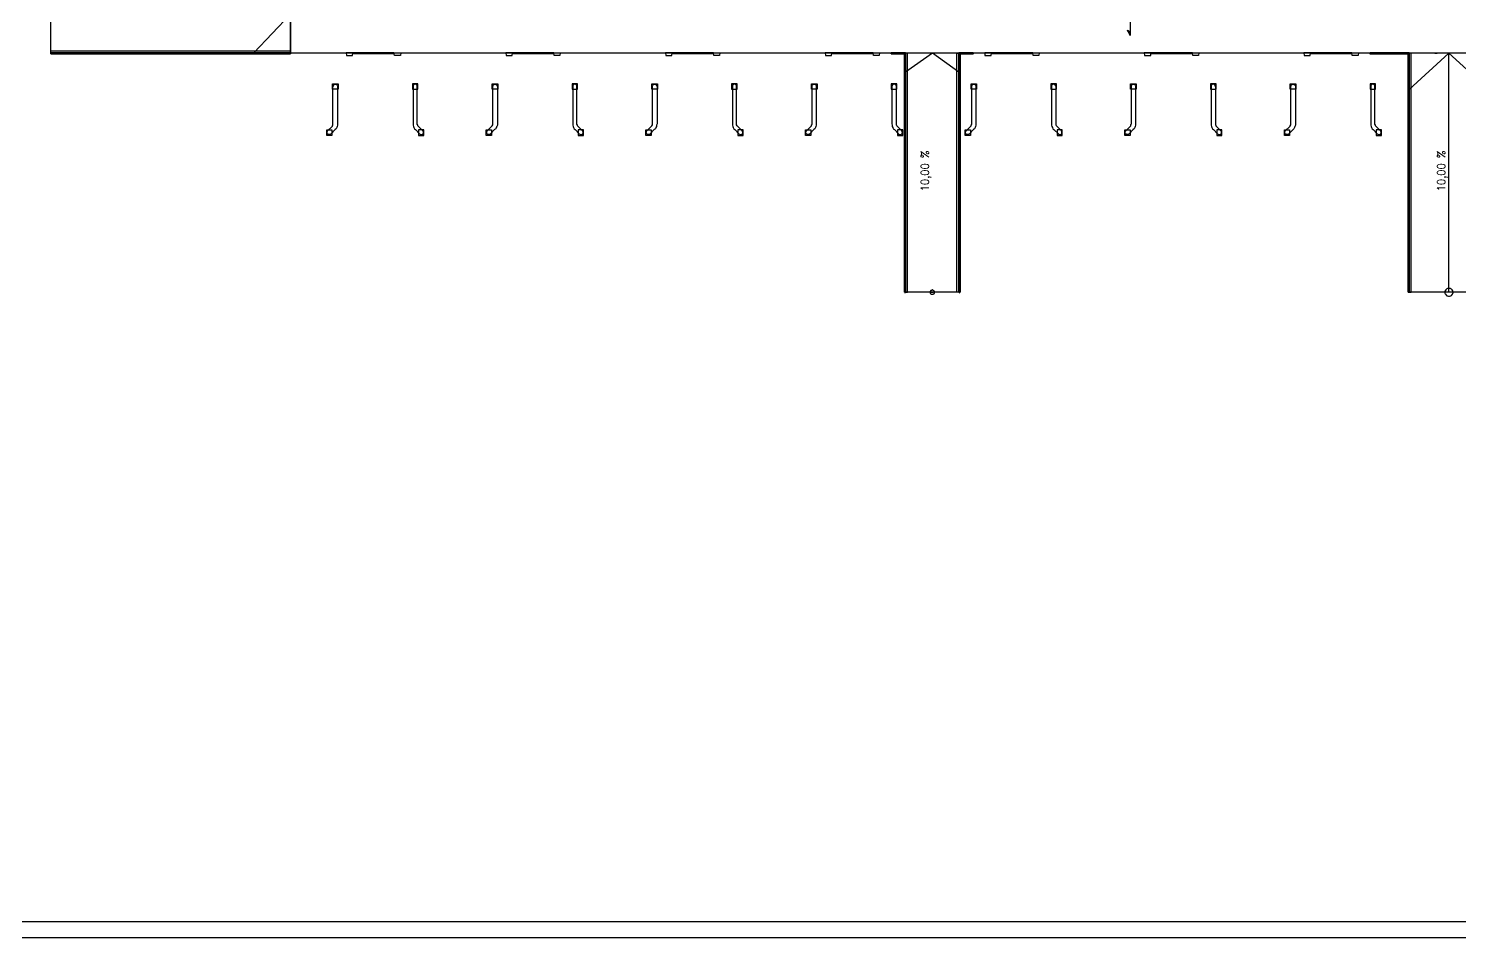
# Model space of a CAD drawing. Header units: millimetres. Extents: x 0 to 420, y 0 to 297.
# Drawn here: x 87.5 to 243.4, y 0 to 99.1 of the extents above; entities that cross this region are included whole.
import ezdxf

# ---------------------------------------------------------------- set-up
doc = ezdxf.new("R2010")
doc.units = ezdxf.units.MM
doc.layers.get('0').update_dxf_attribs({"linetype": 'CONTINUOUS'})
doc.styles.get("Standard").update_dxf_attribs({"font": 'STANDARD'})

msp = doc.modelspace()

# ---------------------------------------------------------------- hatches: boundary and pattern name
at = {"true_color": 0x000007}
h = msp.add_hatch(color=0, dxfattribs=at)
h.paths.add_polyline_path([(207.264, 98.890667), (207.560333, 98.721333), (207.348667, 98.721333)], flags=0)
h.paths.add_polyline_path([(207.560333, 98.721333), (207.348667, 98.721333), (207.560333, 98.298)], flags=0)
at = {"true_color": 0x0000fc}
h = msp.add_hatch(color=0, dxfattribs=at)
h.paths.add_polyline_path([(127.338667, 96.435333), (122.851333, 96.435333), (127.338667, 96.350667)], flags=0)
h.paths.add_polyline_path([(122.851333, 96.435333), (127.338667, 96.350667), (122.851333, 96.350667)], flags=0)
at = {"true_color": 0x000007}
for points in [[(123.528667, 96.350667), (123.503796, 96.290871), (123.444, 96.266), (123.384204, 96.290871), (123.359333, 96.350667), (123.384204, 96.410462), (123.444, 96.435333), (123.503796, 96.410463)], [(140.927667, 96.350667), (140.902796, 96.290871), (140.843, 96.266), (140.783204, 96.290871), (140.758333, 96.350667), (140.783204, 96.410462), (140.843, 96.435333), (140.902796, 96.410463)], [(158.326667, 96.350667), (158.301796, 96.290871), (158.242, 96.266), (158.182204, 96.290871), (158.157333, 96.350667), (158.182204, 96.410462), (158.242, 96.435333), (158.301796, 96.410463)], [(175.725667, 96.350667), (175.700796, 96.290871), (175.641, 96.266), (175.581204, 96.290871), (175.556333, 96.350667), (175.581204, 96.410462), (175.641, 96.435333), (175.700796, 96.410463)], [(193.082333, 96.350667), (193.057462, 96.290871), (192.997667, 96.266), (192.937871, 96.290871), (192.913, 96.350667), (192.937871, 96.410462), (192.997667, 96.435333), (193.057462, 96.410463)], [(210.481333, 96.350667), (210.456463, 96.290871), (210.396667, 96.266), (210.336871, 96.290871), (210.312, 96.350667), (210.336871, 96.410462), (210.396667, 96.435333), (210.456462, 96.410463)], [(227.880333, 96.350667), (227.855462, 96.290871), (227.795667, 96.266), (227.735871, 96.290871), (227.711, 96.350667), (227.735871, 96.410462), (227.795667, 96.435333), (227.855462, 96.410463)]]:
    msp.add_hatch(color=0, dxfattribs=at).paths.add_polyline_path(points, flags=0)
at = {"true_color": 0x0000fc}
h = msp.add_hatch(color=0, dxfattribs=at)
h.paths.add_polyline_path([(144.737667, 96.435333), (140.250333, 96.435333), (144.737667, 96.350667)], flags=0)
h.paths.add_polyline_path([(140.250333, 96.435333), (144.737667, 96.350667), (140.250333, 96.350667)], flags=0)
h = msp.add_hatch(color=0, dxfattribs=at)
h.paths.add_polyline_path([(162.136667, 96.435333), (157.649333, 96.435333), (162.136667, 96.350667)], flags=0)
h.paths.add_polyline_path([(157.649333, 96.435333), (162.136667, 96.350667), (157.649333, 96.350667)], flags=0)
h = msp.add_hatch(color=0, dxfattribs=at)
h.paths.add_polyline_path([(179.535667, 96.435333), (175.048333, 96.435333), (179.535667, 96.350667)], flags=0)
h.paths.add_polyline_path([(175.048333, 96.435333), (179.535667, 96.350667), (175.048333, 96.350667)], flags=0)
h = msp.add_hatch(color=0, dxfattribs=at)
h.paths.add_polyline_path([(196.934667, 96.435333), (192.447333, 96.435333), (196.934667, 96.350667)], flags=0)
h.paths.add_polyline_path([(192.447333, 96.435333), (196.934667, 96.350667), (192.447333, 96.350667)], flags=0)
h = msp.add_hatch(color=0, dxfattribs=at)
h.paths.add_polyline_path([(214.333667, 96.435333), (209.804, 96.435333), (214.333667, 96.350667)], flags=0)
h.paths.add_polyline_path([(209.804, 96.435333), (214.333667, 96.350667), (209.804, 96.350667)], flags=0)
h = msp.add_hatch(color=0, dxfattribs=at)
h.paths.add_polyline_path([(231.690333, 96.435333), (227.203, 96.435333), (231.690333, 96.350667)], flags=0)
h.paths.add_polyline_path([(227.203, 96.435333), (231.690333, 96.350667), (227.203, 96.350667)], flags=0)

# ---------------------------------------------------------------- linework, layer by layer
at = {"color": 0, "true_color": 0x000007}
for points in [[(0.211667, 0), (420.073667, 0), (420.073667, 296.926), (0.211667, 296.926)], [(7.239, 1.735667), (418.338, 1.735667), (418.338, 295.190333), (7.239, 295.190333)], [(116.078, 96.435333), (377.655667, 96.435333), (377.655667, 105.029), (116.078, 105.029)], [(207.264, 98.890667), (207.560333, 98.721333), (207.348667, 98.721333)], [(207.560333, 98.721333), (207.348667, 98.721333), (207.560333, 98.298)], [(116.078, 96.52), (116.078, 96.435333), (89.958333, 96.435333), (89.958333, 96.647), (116.078, 96.647)], [(116.078, 96.308333), (89.958333, 96.308333), (89.958333, 96.435333), (116.078, 96.435333), (116.078, 96.308333), (89.958333, 96.308333), (89.958333, 96.435333), (116.078, 96.435333), (116.078, 96.308333), (89.958333, 96.308333), (89.958333, 96.435333), (116.078, 96.435333), (116.078, 96.308333), (89.958333, 96.308333), (89.958333, 96.435333), (116.078, 96.435333), (116.078, 96.308333), (116.078, 96.435333), (89.958333, 96.435333), (89.958333, 96.308333)], [(89.958333, 96.435333), (89.958333, 96.393), (89.958333, 96.350667), (89.958333, 96.308333), (90.000667, 96.308333), (90.000667, 96.350667), (90.000667, 96.393)], [(92.625333, 96.308333), (92.625333, 96.435333), (92.540667, 96.435333), (92.540667, 96.308333)], [(95.207667, 96.308333), (95.207667, 96.435333), (95.165333, 96.435333), (95.165333, 96.308333)], [(97.832333, 96.308333), (97.832333, 96.435333), (97.79, 96.435333), (97.79, 96.308333)], [(100.457, 96.308333), (100.457, 96.435333), (100.372333, 96.435333), (100.372333, 96.308333)], [(103.039333, 96.308333), (103.039333, 96.435333), (102.997, 96.435333), (102.997, 96.308333)], [(105.664, 96.308333), (105.664, 96.435333), (105.579333, 96.435333), (105.579333, 96.308333)], [(108.246333, 96.308333), (108.246333, 96.435333), (108.204, 96.435333), (108.204, 96.308333)], [(110.871, 96.308333), (110.871, 96.435333), (110.828667, 96.435333), (110.828667, 96.308333)], [(113.495667, 96.308333), (113.495667, 96.435333), (113.411, 96.435333), (113.411, 96.308333)], [(116.078, 96.435333), (116.035667, 96.393), (116.035667, 96.350667), (116.035667, 96.308333), (116.078, 96.308333), (116.078, 96.350667), (116.078, 96.393)], [(122.131667, 96.435333), (122.174, 96.139), (122.216333, 96.139), (122.809, 96.139), (122.851333, 96.435333)], [(122.851333, 96.350667), (127.338667, 96.350667), (127.338667, 96.435333), (122.851333, 96.435333)], [(122.851333, 96.350667), (123.444, 96.350667)], [(123.444, 96.350667), (124.036667, 96.350667), (123.444, 96.350667), (122.851333, 96.350667)], [(124.036667, 96.350667), (124.587, 96.350667), (124.036667, 96.350667), (123.147667, 96.350667), (124.036667, 96.350667), (124.587, 96.350667), (124.036667, 96.350667), (123.147667, 96.350667)], [(124.587, 96.350667), (125.179667, 96.350667), (124.587, 96.350667), (123.740333, 96.350667)], [(125.179667, 96.350667), (125.772333, 96.350667), (125.179667, 96.350667), (124.333, 96.350667)], [(125.772333, 96.350667), (126.322667, 96.350667), (125.772333, 96.350667), (124.883333, 96.350667)], [(126.322667, 96.350667), (126.915333, 96.350667), (126.322667, 96.350667), (125.476, 96.350667)], [(126.915333, 96.350667), (127.338667, 96.350667), (126.915333, 96.350667), (126.068667, 96.350667)], [(127.338667, 96.350667), (127.211667, 96.350667), (127.338667, 96.350667), (126.619, 96.350667)], [(128.100667, 96.435333), (128.058333, 96.139), (128.016, 96.139), (127.423333, 96.139), (127.381, 96.139), (127.338667, 96.435333)], [(139.530667, 96.435333), (139.573, 96.139), (139.615333, 96.139), (140.208, 96.139), (140.250333, 96.435333)], [(140.250333, 96.350667), (144.737667, 96.350667), (144.737667, 96.435333), (140.250333, 96.435333)], [(140.250333, 96.350667), (140.843, 96.350667)], [(140.843, 96.350667), (141.435667, 96.350667), (140.843, 96.350667), (140.250333, 96.350667)], [(141.435667, 96.350667), (141.986, 96.350667), (141.435667, 96.350667), (140.546667, 96.350667), (141.435667, 96.350667), (141.986, 96.350667), (141.435667, 96.350667), (140.546667, 96.350667)], [(141.986, 96.350667), (142.578667, 96.350667), (141.986, 96.350667), (141.139333, 96.350667)], [(142.578667, 96.350667), (143.171333, 96.350667), (142.578667, 96.350667), (141.689667, 96.350667)], [(143.171333, 96.350667), (143.721667, 96.350667), (143.171333, 96.350667), (142.282333, 96.350667)], [(143.721667, 96.350667), (144.314333, 96.350667), (143.721667, 96.350667), (142.875, 96.350667)], [(144.314333, 96.350667), (144.737667, 96.350667), (144.314333, 96.350667), (143.425333, 96.350667)], [(144.737667, 96.350667), (144.610667, 96.350667), (144.737667, 96.350667), (144.018, 96.350667)], [(145.457333, 96.435333), (145.415, 96.139), (144.822333, 96.139), (144.78, 96.139), (144.737667, 96.435333)], [(156.929667, 96.435333), (156.972, 96.139), (157.564667, 96.139), (157.607, 96.139), (157.649333, 96.435333)], [(157.649333, 96.350667), (162.136667, 96.350667), (162.136667, 96.435333), (157.649333, 96.435333)], [(157.649333, 96.350667), (158.242, 96.350667)], [(158.242, 96.350667), (158.792333, 96.350667), (158.242, 96.350667), (157.649333, 96.350667)], [(158.792333, 96.350667), (159.385, 96.350667), (158.792333, 96.350667), (157.945667, 96.350667), (158.792333, 96.350667), (159.385, 96.350667), (158.792333, 96.350667), (157.945667, 96.350667)], [(159.385, 96.350667), (159.977667, 96.350667), (159.385, 96.350667), (158.538333, 96.350667)], [(159.977667, 96.350667), (160.528, 96.350667), (159.977667, 96.350667), (159.088667, 96.350667)], [(160.528, 96.350667), (161.120667, 96.350667), (160.528, 96.350667), (159.681333, 96.350667)], [(161.120667, 96.350667), (161.713333, 96.350667), (161.120667, 96.350667), (160.274, 96.350667)], [(161.713333, 96.350667), (162.136667, 96.350667), (161.713333, 96.350667), (160.824333, 96.350667)], [(162.136667, 96.350667), (162.009667, 96.350667), (162.136667, 96.350667), (161.417, 96.350667)], [(162.856333, 96.435333), (162.814, 96.139), (162.221333, 96.139), (162.179, 96.139), (162.136667, 96.435333)], [(174.328667, 96.435333), (174.371, 96.139), (174.963667, 96.139), (175.006, 96.139), (175.048333, 96.435333)], [(175.048333, 96.350667), (179.535667, 96.350667), (179.535667, 96.435333), (175.048333, 96.435333)], [(175.048333, 96.350667), (175.641, 96.350667)], [(175.641, 96.350667), (176.191333, 96.350667), (175.641, 96.350667), (175.048333, 96.350667)], [(176.191333, 96.350667), (176.784, 96.350667), (176.191333, 96.350667), (175.344667, 96.350667), (176.191333, 96.350667), (176.784, 96.350667), (176.191333, 96.350667), (175.344667, 96.350667)], [(176.784, 96.350667), (177.376667, 96.350667), (176.784, 96.350667), (175.895, 96.350667)], [(177.376667, 96.350667), (177.927, 96.350667), (177.376667, 96.350667), (176.487667, 96.350667)], [(177.927, 96.350667), (178.519667, 96.350667), (177.927, 96.350667), (177.080333, 96.350667)], [(178.519667, 96.350667), (179.112333, 96.350667), (178.519667, 96.350667), (177.630667, 96.350667)], [(179.112333, 96.350667), (179.535667, 96.350667), (179.112333, 96.350667), (178.223333, 96.350667)], [(179.535667, 96.350667), (179.408667, 96.350667), (179.535667, 96.350667), (178.816, 96.350667)], [(180.255333, 96.435333), (180.213, 96.139), (180.170667, 96.139), (179.620333, 96.139), (179.578, 96.139), (179.535667, 96.435333)], [(181.525333, 96.435333), (183.091667, 96.435333), (183.091667, 96.308333), (181.525333, 96.308333), (181.525333, 96.435333), (183.091667, 96.435333), (183.091667, 96.308333), (181.525333, 96.308333), (181.525333, 96.435333), (183.091667, 96.435333), (183.091667, 96.308333), (181.525333, 96.308333), (181.525333, 96.435333), (183.091667, 96.435333), (183.091667, 96.308333), (181.525333, 96.308333), (181.525333, 96.435333), (181.525333, 96.308333), (183.091667, 96.308333), (183.091667, 96.435333)], [(181.525333, 96.308333), (181.567667, 96.308333), (181.567667, 96.350667), (181.567667, 96.393), (181.525333, 96.393), (181.525333, 96.435333), (181.525333, 96.393), (181.525333, 96.350667)], [(183.091667, 96.435333), (183.091667, 70.315667), (182.964667, 70.315667), (182.964667, 96.435333), (183.091667, 96.435333), (183.091667, 70.315667), (182.964667, 70.315667), (182.964667, 96.435333), (183.091667, 96.435333), (183.091667, 70.315667), (182.964667, 70.315667), (182.964667, 96.435333), (183.091667, 96.435333), (183.091667, 70.315667), (182.964667, 70.315667), (182.964667, 96.435333), (183.091667, 96.435333), (182.964667, 96.435333), (182.964667, 70.315667), (183.091667, 70.315667)], [(182.964667, 96.435333), (182.964667, 96.393), (183.007, 96.393), (183.049333, 96.393), (183.091667, 96.393), (183.091667, 96.435333), (183.049333, 96.435333), (183.007, 96.435333)], [(183.218667, 96.393), (183.091667, 96.393), (183.091667, 70.315667), (183.303333, 70.315667), (183.303333, 96.393)], [(188.764333, 96.393), (188.891333, 96.393), (188.891333, 70.315667), (188.679667, 70.315667), (188.679667, 96.393)], [(190.457667, 96.308333), (188.891333, 96.308333), (188.891333, 96.435333), (190.457667, 96.435333), (190.457667, 96.308333), (188.891333, 96.308333), (188.891333, 96.435333), (190.457667, 96.435333), (190.457667, 96.308333), (188.891333, 96.308333), (188.891333, 96.435333), (190.457667, 96.435333), (190.457667, 96.308333), (188.891333, 96.308333), (188.891333, 96.435333), (190.457667, 96.435333), (190.457667, 96.308333), (190.457667, 96.435333), (188.891333, 96.435333), (188.891333, 96.308333)], [(189.018333, 96.435333), (189.018333, 70.315667), (188.891333, 70.315667), (188.891333, 96.435333), (189.018333, 96.435333), (189.018333, 70.315667), (188.891333, 70.315667), (188.891333, 96.435333), (189.018333, 96.435333), (189.018333, 70.315667), (188.891333, 70.315667), (188.891333, 96.435333), (189.018333, 96.435333), (189.018333, 70.315667), (188.891333, 70.315667), (188.891333, 96.435333), (189.018333, 96.435333), (188.891333, 96.435333), (188.891333, 70.315667), (189.018333, 70.315667)], [(188.891333, 96.435333), (188.891333, 96.393), (188.933667, 96.393), (188.976, 96.393), (189.018333, 96.393), (189.018333, 96.435333), (188.976, 96.435333), (188.933667, 96.435333)], [(190.457667, 96.435333), (190.457667, 96.393), (190.415333, 96.393), (190.415333, 96.350667), (190.415333, 96.308333), (190.457667, 96.308333), (190.5, 96.350667), (190.5, 96.393), (190.457667, 96.393)], [(191.727667, 96.435333), (191.727667, 96.139), (191.77, 96.139), (192.362667, 96.139), (192.405, 96.139), (192.447333, 96.435333)], [(192.447333, 96.350667), (196.934667, 96.350667), (196.934667, 96.435333), (192.447333, 96.435333)], [(192.447333, 96.350667), (192.997667, 96.350667)], [(192.997667, 96.350667), (193.590333, 96.350667), (192.997667, 96.350667), (192.447333, 96.350667)], [(193.590333, 96.350667), (194.183, 96.350667), (193.590333, 96.350667), (192.701333, 96.350667), (193.590333, 96.350667), (194.183, 96.350667), (193.590333, 96.350667), (192.701333, 96.350667)], [(194.183, 96.350667), (194.733333, 96.350667), (194.183, 96.350667), (193.294, 96.350667)], [(194.733333, 96.350667), (195.326, 96.350667), (194.733333, 96.350667), (193.886667, 96.350667)], [(195.326, 96.350667), (195.918667, 96.350667), (195.326, 96.350667), (194.479333, 96.350667)], [(195.918667, 96.350667), (196.511333, 96.350667), (195.918667, 96.350667), (195.029667, 96.350667)], [(196.511333, 96.350667), (196.934667, 96.350667), (196.511333, 96.350667), (195.622333, 96.350667)], [(196.934667, 96.350667), (196.765333, 96.350667), (196.934667, 96.350667), (196.215, 96.350667)], [(197.654333, 96.435333), (197.612, 96.139), (197.569667, 96.139), (196.977, 96.139), (196.934667, 96.435333)], [(209.084333, 96.435333), (209.126667, 96.139), (209.169, 96.139), (209.761667, 96.139), (209.804, 96.139), (209.804, 96.435333)], [(209.804, 96.350667), (214.333667, 96.350667), (214.333667, 96.435333), (209.804, 96.435333)], [(209.804, 96.350667), (210.396667, 96.350667)], [(210.396667, 96.350667), (210.989333, 96.350667), (210.396667, 96.350667), (209.804, 96.350667)], [(210.989333, 96.350667), (211.582, 96.350667), (210.989333, 96.350667), (210.100333, 96.350667), (210.989333, 96.350667), (211.582, 96.350667), (210.989333, 96.350667), (210.100333, 96.350667)], [(211.582, 96.350667), (212.132333, 96.350667), (211.582, 96.350667), (210.693, 96.350667)], [(212.132333, 96.350667), (212.725, 96.350667), (212.132333, 96.350667), (211.285667, 96.350667)], [(212.725, 96.350667), (213.317667, 96.350667), (212.725, 96.350667), (211.836, 96.350667)], [(213.317667, 96.350667), (213.868, 96.350667), (213.317667, 96.350667), (212.428667, 96.350667)], [(213.868, 96.350667), (214.333667, 96.350667), (213.868, 96.350667), (213.021333, 96.350667)], [(214.333667, 96.350667), (214.164333, 96.350667), (214.333667, 96.350667), (213.571667, 96.350667)], [(215.053333, 96.435333), (215.011, 96.139), (214.968667, 96.139), (214.376, 96.139), (214.333667, 96.435333)], [(226.483333, 96.435333), (226.525667, 96.139), (226.568, 96.139), (227.160667, 96.139), (227.203, 96.435333)], [(227.203, 96.350667), (231.690333, 96.350667), (231.690333, 96.435333), (227.203, 96.435333)], [(227.203, 96.350667), (227.795667, 96.350667)], [(227.795667, 96.350667), (228.388333, 96.350667), (227.795667, 96.350667), (227.203, 96.350667)], [(228.388333, 96.350667), (228.938667, 96.350667), (228.388333, 96.350667), (227.499333, 96.350667), (228.388333, 96.350667), (228.938667, 96.350667), (228.388333, 96.350667), (227.499333, 96.350667)], [(228.938667, 96.350667), (229.531333, 96.350667), (228.938667, 96.350667), (228.092, 96.350667)], [(229.531333, 96.350667), (230.124, 96.350667), (229.531333, 96.350667), (228.684667, 96.350667)], [(230.124, 96.350667), (230.674333, 96.350667), (230.124, 96.350667), (229.235, 96.350667)], [(230.674333, 96.350667), (231.267, 96.350667), (230.674333, 96.350667), (229.827667, 96.350667)], [(231.267, 96.350667), (231.690333, 96.350667), (231.267, 96.350667), (230.420333, 96.350667)], [(231.690333, 96.350667), (231.563333, 96.350667), (231.690333, 96.350667), (230.970667, 96.350667)], [(232.452333, 96.435333), (232.41, 96.139), (232.367667, 96.139), (231.775, 96.139), (231.732667, 96.139), (231.690333, 96.435333)], [(233.722333, 96.308333), (233.722333, 96.350667), (233.722333, 96.393), (233.722333, 96.435333), (233.722333, 96.393), (233.68, 96.393), (233.68, 96.350667), (233.68, 96.308333)], [(233.722333, 96.435333), (237.955667, 96.435333), (237.955667, 96.308333), (233.722333, 96.308333), (233.722333, 96.435333), (237.955667, 96.435333), (237.955667, 96.308333), (233.722333, 96.308333), (233.722333, 96.435333), (237.955667, 96.435333), (237.955667, 96.308333), (233.722333, 96.308333), (233.722333, 96.435333), (237.955667, 96.435333), (237.955667, 96.308333), (233.722333, 96.308333), (233.722333, 96.435333), (233.722333, 96.308333), (237.955667, 96.308333), (237.955667, 96.435333)], [(235.796667, 96.435333), (235.796667, 96.308333), (235.839, 96.308333), (235.839, 96.435333)], [(237.955667, 96.435333), (237.955667, 70.315667), (237.828667, 70.315667), (237.828667, 96.435333), (237.955667, 96.435333), (237.955667, 70.315667), (237.828667, 70.315667), (237.828667, 96.435333), (237.955667, 96.435333), (237.955667, 70.315667), (237.828667, 70.315667), (237.828667, 96.435333), (237.955667, 96.435333), (237.955667, 70.315667), (237.828667, 70.315667), (237.828667, 96.435333), (237.955667, 96.435333), (237.828667, 96.435333), (237.828667, 70.315667), (237.955667, 70.315667)], [(237.828667, 96.435333), (237.828667, 96.393), (237.871, 96.393), (237.913333, 96.393), (237.955667, 96.393), (237.955667, 96.435333), (237.913333, 96.435333), (237.871, 96.435333)], [(238.040333, 96.393), (237.955667, 96.393), (237.955667, 70.315667), (238.167333, 70.315667), (238.167333, 96.393)], [(183.091667, 93.853), (182.964667, 93.853), (182.964667, 93.768333), (183.091667, 93.768333)], [(189.018333, 93.853), (188.891333, 93.853), (188.891333, 93.768333), (189.018333, 93.768333)], [(237.955667, 93.853), (237.828667, 93.853), (237.828667, 93.768333), (237.955667, 93.768333)], [(121.200333, 92.752333), (121.200333, 88.688333), (121.200333, 88.519), (121.158, 88.392), (121.115667, 88.265), (121.031, 88.138), (120.946333, 88.053333), (120.480667, 87.587667), (120.438333, 87.545333), (120.396, 87.503), (120.353667, 87.503), (120.311333, 87.503), (120.269, 87.503), (120.226667, 87.503), (120.184333, 87.503), (120.184333, 87.545333), (120.142, 87.545333), (120.099667, 87.587667), (120.099667, 87.63), (120.057333, 87.63), (120.057333, 87.672333), (120.057333, 87.714667), (120.057333, 87.757), (120.057333, 87.799333), (120.057333, 87.841667), (120.099667, 87.884), (120.099667, 87.926333), (120.607667, 88.392), (120.65, 88.434333), (120.65, 88.476667), (120.692333, 88.561333), (120.692333, 88.603667), (120.692333, 88.688333), (120.692333, 92.752333), (120.734667, 92.794667), (120.734667, 92.837), (120.734667, 92.879333), (120.777, 92.879333), (120.777, 92.921667), (120.819333, 92.964), (120.861667, 92.964), (120.904, 93.006333), (120.946333, 93.006333), (120.988667, 93.006333), (121.031, 93.006333), (121.031, 92.964), (121.073333, 92.964), (121.115667, 92.921667), (121.158, 92.879333), (121.200333, 92.837), (121.200333, 92.794667)], [(121.242667, 93.048667), (121.242667, 92.456), (120.65, 92.456), (120.65, 93.048667)], [(129.370667, 93.048667), (129.370667, 92.456), (129.921, 92.456), (129.921, 93.048667)], [(129.413, 92.752333), (129.413, 88.688333), (129.413, 88.519), (129.455333, 88.392), (129.497667, 88.265), (129.582333, 88.138), (129.667, 88.053333), (130.132667, 87.587667), (130.175, 87.545333), (130.217333, 87.503), (130.259667, 87.503), (130.302, 87.503), (130.344333, 87.503), (130.386667, 87.503), (130.429, 87.545333), (130.471333, 87.545333), (130.513667, 87.587667), (130.513667, 87.63), (130.556, 87.63), (130.556, 87.672333), (130.556, 87.714667), (130.556, 87.757), (130.556, 87.799333), (130.513667, 87.841667), (130.513667, 87.884), (130.471333, 87.926333), (130.005667, 88.392), (129.963333, 88.434333), (129.921, 88.476667), (129.921, 88.561333), (129.878667, 88.603667), (129.878667, 88.688333), (129.878667, 92.752333), (129.878667, 92.794667), (129.878667, 92.837), (129.878667, 92.879333), (129.836333, 92.879333), (129.794, 92.921667), (129.794, 92.964), (129.751667, 92.964), (129.709333, 93.006333), (129.667, 93.006333), (129.624667, 93.006333), (129.582333, 93.006333), (129.54, 92.964), (129.497667, 92.964), (129.497667, 92.921667), (129.455333, 92.879333), (129.413, 92.837), (129.413, 92.794667)], [(138.599333, 92.752333), (138.599333, 88.688333), (138.599333, 88.519), (138.557, 88.392), (138.472333, 88.265), (138.43, 88.138), (138.303, 88.053333), (137.837333, 87.587667), (137.837333, 87.545333), (137.795, 87.503), (137.752667, 87.503), (137.710333, 87.503), (137.668, 87.503), (137.625667, 87.503), (137.583333, 87.503), (137.541, 87.545333), (137.498667, 87.587667), (137.456333, 87.63), (137.456333, 87.672333), (137.456333, 87.714667), (137.456333, 87.757), (137.456333, 87.799333), (137.456333, 87.841667), (137.498667, 87.884), (137.498667, 87.926333), (137.964333, 88.392), (138.006667, 88.434333), (138.049, 88.476667), (138.091333, 88.561333), (138.091333, 88.603667), (138.091333, 88.688333), (138.091333, 92.752333), (138.091333, 92.794667), (138.133667, 92.837), (138.133667, 92.879333), (138.176, 92.921667), (138.218333, 92.964), (138.260667, 92.964), (138.303, 93.006333), (138.345333, 93.006333), (138.387667, 93.006333), (138.43, 92.964), (138.472333, 92.964), (138.514667, 92.921667), (138.557, 92.879333), (138.557, 92.837), (138.599333, 92.794667)], [(138.641667, 93.048667), (138.641667, 92.456), (138.049, 92.456), (138.049, 93.048667)], [(146.769667, 93.048667), (146.769667, 92.456), (147.32, 92.456), (147.32, 93.048667)], [(146.812, 92.752333), (146.812, 88.688333), (146.812, 88.519), (146.854333, 88.392), (146.896667, 88.265), (146.981333, 88.138), (147.066, 88.053333), (147.531667, 87.587667), (147.574, 87.545333), (147.616333, 87.503), (147.658667, 87.503), (147.701, 87.503), (147.743333, 87.503), (147.785667, 87.503), (147.828, 87.545333), (147.870333, 87.545333), (147.870333, 87.587667), (147.912667, 87.63), (147.955, 87.672333), (147.955, 87.714667), (147.955, 87.757), (147.955, 87.799333), (147.912667, 87.841667), (147.912667, 87.884), (147.870333, 87.926333), (147.404667, 88.392), (147.362333, 88.434333), (147.32, 88.476667), (147.32, 88.561333), (147.277667, 88.603667), (147.277667, 88.688333), (147.277667, 92.752333), (147.277667, 92.794667), (147.277667, 92.837), (147.235333, 92.879333), (147.193, 92.921667), (147.193, 92.964), (147.150667, 92.964), (147.108333, 93.006333), (147.066, 93.006333), (147.023667, 93.006333), (146.981333, 93.006333), (146.939, 92.964), (146.896667, 92.964), (146.896667, 92.921667), (146.854333, 92.879333), (146.812, 92.879333), (146.812, 92.837), (146.812, 92.794667)], [(155.998333, 92.752333), (155.998333, 88.688333), (155.956, 88.519), (155.956, 88.392), (155.871333, 88.265), (155.829, 88.138), (155.702, 88.053333), (155.236333, 87.587667), (155.236333, 87.545333), (155.194, 87.503), (155.151667, 87.503), (155.109333, 87.503), (155.067, 87.503), (155.024667, 87.503), (154.982333, 87.503), (154.94, 87.545333), (154.897667, 87.545333), (154.897667, 87.587667), (154.855333, 87.63), (154.855333, 87.672333), (154.813, 87.714667), (154.813, 87.757), (154.855333, 87.799333), (154.855333, 87.841667), (154.855333, 87.884), (154.897667, 87.926333), (155.363333, 88.392), (155.405667, 88.434333), (155.448, 88.476667), (155.490333, 88.561333), (155.490333, 88.603667), (155.490333, 88.688333), (155.490333, 92.752333), (155.490333, 92.794667), (155.490333, 92.837), (155.532667, 92.879333), (155.575, 92.921667), (155.617333, 92.964), (155.659667, 92.964), (155.659667, 93.006333), (155.702, 93.006333), (155.744333, 93.006333), (155.786667, 93.006333), (155.829, 92.964), (155.871333, 92.964), (155.913667, 92.921667), (155.913667, 92.879333), (155.956, 92.879333), (155.956, 92.837), (155.998333, 92.794667)], [(156.040667, 93.048667), (156.040667, 92.456), (155.448, 92.456), (155.448, 93.048667)], [(164.126333, 93.048667), (164.126333, 92.456), (164.719, 92.456), (164.719, 93.048667)], [(164.211, 92.752333), (164.211, 88.688333), (164.211, 88.519), (164.253333, 88.392), (164.295667, 88.265), (164.380333, 88.138), (164.465, 88.053333), (164.930667, 87.587667), (164.973, 87.545333), (164.973, 87.503), (165.015333, 87.503), (165.057667, 87.503), (165.1, 87.503), (165.142333, 87.503), (165.184667, 87.503), (165.227, 87.545333), (165.269333, 87.545333), (165.269333, 87.587667), (165.311667, 87.63), (165.354, 87.672333), (165.354, 87.714667), (165.354, 87.757), (165.311667, 87.799333), (165.311667, 87.841667), (165.311667, 87.884), (165.269333, 87.926333), (164.803667, 88.392), (164.761333, 88.434333), (164.719, 88.476667), (164.676667, 88.561333), (164.676667, 88.603667), (164.676667, 88.688333), (164.676667, 92.752333), (164.676667, 92.794667), (164.676667, 92.837), (164.634333, 92.879333), (164.592, 92.921667), (164.549667, 92.964), (164.507333, 93.006333), (164.465, 93.006333), (164.422667, 93.006333), (164.380333, 93.006333), (164.338, 92.964), (164.295667, 92.964), (164.253333, 92.921667), (164.253333, 92.879333), (164.211, 92.879333), (164.211, 92.837), (164.211, 92.794667)], [(173.355, 92.752333), (173.355, 88.688333), (173.355, 88.519), (173.312667, 88.392), (173.270333, 88.265), (173.185667, 88.138), (173.101, 88.053333), (172.635333, 87.587667), (172.593, 87.545333), (172.593, 87.503), (172.550667, 87.503), (172.508333, 87.503), (172.466, 87.503), (172.423667, 87.503), (172.381333, 87.503), (172.339, 87.545333), (172.296667, 87.545333), (172.296667, 87.587667), (172.254333, 87.63), (172.212, 87.672333), (172.212, 87.714667), (172.212, 87.757), (172.212, 87.799333), (172.254333, 87.841667), (172.254333, 87.884), (172.296667, 87.926333), (172.762333, 88.392), (172.804667, 88.434333), (172.847, 88.476667), (172.847, 88.561333), (172.889333, 88.603667), (172.889333, 88.688333), (172.889333, 92.752333), (172.889333, 92.794667), (172.889333, 92.837), (172.931667, 92.879333), (172.974, 92.921667), (173.016333, 92.964), (173.058667, 93.006333), (173.101, 93.006333), (173.143333, 93.006333), (173.185667, 93.006333), (173.228, 92.964), (173.270333, 92.964), (173.312667, 92.921667), (173.312667, 92.879333), (173.355, 92.879333), (173.355, 92.837), (173.355, 92.794667)], [(173.439667, 93.048667), (173.439667, 92.456), (172.847, 92.456), (172.847, 93.048667)], [(181.525333, 93.048667), (181.525333, 92.456), (182.118, 92.456), (182.118, 93.048667)], [(181.567667, 92.752333), (181.567667, 88.688333), (181.61, 88.519), (181.61, 88.392), (181.694667, 88.265), (181.737, 88.138), (181.864, 88.053333), (182.329667, 87.587667), (182.329667, 87.545333), (182.372, 87.503), (182.414333, 87.503), (182.456667, 87.503), (182.499, 87.503), (182.541333, 87.503), (182.583667, 87.503), (182.626, 87.545333), (182.668333, 87.587667), (182.710667, 87.63), (182.710667, 87.672333), (182.753, 87.714667), (182.710667, 87.757), (182.710667, 87.799333), (182.710667, 87.841667), (182.668333, 87.884), (182.668333, 87.926333), (182.202667, 88.392), (182.160333, 88.434333), (182.118, 88.476667), (182.075667, 88.561333), (182.075667, 88.603667), (182.075667, 88.688333), (182.075667, 92.752333), (182.075667, 92.794667), (182.075667, 92.837), (182.033333, 92.879333), (181.991, 92.921667), (181.948667, 92.964), (181.906333, 92.964), (181.906333, 93.006333), (181.864, 93.006333), (181.821667, 93.006333), (181.779333, 93.006333), (181.737, 92.964), (181.694667, 92.964), (181.652333, 92.921667), (181.652333, 92.879333), (181.61, 92.879333), (181.61, 92.837), (181.567667, 92.794667)], [(190.754, 92.752333), (190.754, 88.688333), (190.754, 88.519), (190.711667, 88.392), (190.669333, 88.265), (190.584667, 88.138), (190.5, 88.053333), (190.034333, 87.587667), (189.992, 87.545333), (189.949667, 87.503), (189.907333, 87.503), (189.865, 87.503), (189.822667, 87.503), (189.780333, 87.503), (189.738, 87.545333), (189.695667, 87.545333), (189.653333, 87.587667), (189.653333, 87.63), (189.611, 87.63), (189.611, 87.672333), (189.611, 87.714667), (189.611, 87.757), (189.611, 87.799333), (189.653333, 87.841667), (189.653333, 87.884), (189.695667, 87.926333), (190.161333, 88.392), (190.203667, 88.434333), (190.246, 88.476667), (190.246, 88.561333), (190.288333, 88.603667), (190.288333, 88.688333), (190.288333, 92.752333), (190.288333, 92.794667), (190.288333, 92.837), (190.288333, 92.879333), (190.330667, 92.879333), (190.373, 92.921667), (190.373, 92.964), (190.415333, 92.964), (190.457667, 93.006333), (190.5, 93.006333), (190.542333, 93.006333), (190.584667, 93.006333), (190.627, 92.964), (190.669333, 92.964), (190.669333, 92.921667), (190.711667, 92.879333), (190.754, 92.879333), (190.754, 92.837), (190.754, 92.794667)], [(190.796333, 93.048667), (190.796333, 92.456), (190.246, 92.456), (190.246, 93.048667)], [(198.924333, 93.048667), (198.924333, 92.456), (199.517, 92.456), (199.517, 93.048667)], [(198.966667, 92.752333), (198.966667, 88.688333), (198.966667, 88.519), (199.009, 88.392), (199.093667, 88.265), (199.136, 88.138), (199.220667, 88.053333), (199.728667, 87.587667), (199.728667, 87.545333), (199.771, 87.503), (199.813333, 87.503), (199.855667, 87.503), (199.898, 87.503), (199.940333, 87.503), (199.982667, 87.503), (200.025, 87.545333), (200.067333, 87.587667), (200.109667, 87.63), (200.109667, 87.672333), (200.109667, 87.714667), (200.109667, 87.757), (200.109667, 87.799333), (200.109667, 87.841667), (200.067333, 87.884), (200.067333, 87.926333), (199.601667, 88.392), (199.559333, 88.434333), (199.517, 88.476667), (199.474667, 88.561333), (199.474667, 88.603667), (199.474667, 88.688333), (199.474667, 92.752333), (199.474667, 92.794667), (199.432333, 92.837), (199.432333, 92.879333), (199.39, 92.879333), (199.39, 92.921667), (199.347667, 92.964), (199.305333, 92.964), (199.263, 93.006333), (199.220667, 93.006333), (199.178333, 93.006333), (199.136, 92.964), (199.093667, 92.964), (199.051333, 92.921667), (199.009, 92.879333), (198.966667, 92.837), (198.966667, 92.794667)], [(208.153, 92.752333), (208.153, 88.688333), (208.153, 88.519), (208.110667, 88.392), (208.068333, 88.265), (207.983667, 88.138), (207.899, 88.053333), (207.433333, 87.587667), (207.391, 87.545333), (207.348667, 87.503), (207.306333, 87.503), (207.264, 87.503), (207.221667, 87.503), (207.179333, 87.503), (207.137, 87.545333), (207.094667, 87.545333), (207.052333, 87.587667), (207.052333, 87.63), (207.01, 87.63), (207.01, 87.672333), (207.01, 87.714667), (207.01, 87.757), (207.01, 87.799333), (207.01, 87.841667), (207.052333, 87.884), (207.094667, 87.926333), (207.560333, 88.392), (207.602667, 88.434333), (207.645, 88.476667), (207.645, 88.561333), (207.645, 88.603667), (207.687333, 88.688333), (207.687333, 92.752333), (207.687333, 92.794667), (207.687333, 92.837), (207.687333, 92.879333), (207.729667, 92.879333), (207.729667, 92.921667), (207.772, 92.964), (207.814333, 92.964), (207.856667, 93.006333), (207.899, 93.006333), (207.941333, 93.006333), (207.983667, 93.006333), (208.026, 92.964), (208.068333, 92.921667), (208.110667, 92.879333), (208.153, 92.837), (208.153, 92.794667)], [(208.195333, 93.048667), (208.195333, 92.456), (207.602667, 92.456), (207.602667, 93.048667)], [(216.323333, 93.048667), (216.323333, 92.456), (216.916, 92.456), (216.916, 93.048667)], [(216.365667, 92.752333), (216.365667, 88.688333), (216.365667, 88.519), (216.408, 88.392), (216.450333, 88.265), (216.535, 88.138), (216.619667, 88.053333), (217.085333, 87.587667), (217.127667, 87.545333), (217.17, 87.503), (217.212333, 87.503), (217.254667, 87.503), (217.297, 87.503), (217.339333, 87.503), (217.381667, 87.503), (217.381667, 87.545333), (217.424, 87.545333), (217.466333, 87.587667), (217.466333, 87.63), (217.508667, 87.63), (217.508667, 87.672333), (217.508667, 87.714667), (217.508667, 87.757), (217.508667, 87.799333), (217.508667, 87.841667), (217.466333, 87.884), (217.424, 87.926333), (216.958333, 88.392), (216.916, 88.434333), (216.916, 88.476667), (216.873667, 88.561333), (216.873667, 88.603667), (216.873667, 88.688333), (216.873667, 92.752333), (216.831333, 92.794667), (216.831333, 92.837), (216.831333, 92.879333), (216.789, 92.879333), (216.789, 92.921667), (216.746667, 92.964), (216.704333, 92.964), (216.662, 93.006333), (216.619667, 93.006333), (216.577333, 93.006333), (216.535, 93.006333), (216.492667, 92.964), (216.450333, 92.921667), (216.408, 92.879333), (216.365667, 92.837), (216.365667, 92.794667)], [(225.552, 92.752333), (225.552, 88.688333), (225.552, 88.519), (225.509667, 88.392), (225.467333, 88.265), (225.382667, 88.138), (225.298, 88.053333), (224.832333, 87.587667), (224.79, 87.545333), (224.747667, 87.503), (224.705333, 87.503), (224.663, 87.503), (224.620667, 87.503), (224.578333, 87.503), (224.536, 87.503), (224.536, 87.545333), (224.493667, 87.545333), (224.451333, 87.587667), (224.451333, 87.63), (224.409, 87.63), (224.409, 87.672333), (224.409, 87.714667), (224.409, 87.757), (224.409, 87.799333), (224.409, 87.841667), (224.451333, 87.884), (224.451333, 87.926333), (224.959333, 88.392), (225.001667, 88.434333), (225.001667, 88.476667), (225.044, 88.561333), (225.044, 88.603667), (225.044, 88.688333), (225.044, 92.752333), (225.044, 92.794667), (225.086333, 92.837), (225.086333, 92.879333), (225.128667, 92.879333), (225.128667, 92.921667), (225.171, 92.964), (225.213333, 92.964), (225.255667, 93.006333), (225.298, 93.006333), (225.340333, 93.006333), (225.382667, 93.006333), (225.382667, 92.964), (225.425, 92.964), (225.467333, 92.921667), (225.509667, 92.879333), (225.552, 92.837), (225.552, 92.794667)], [(225.594333, 93.048667), (225.594333, 92.456), (225.001667, 92.456), (225.001667, 93.048667)], [(233.722333, 93.048667), (233.722333, 92.456), (234.272667, 92.456), (234.272667, 93.048667)], [(233.764667, 92.752333), (233.764667, 88.688333), (233.764667, 88.519), (233.807, 88.392), (233.849333, 88.265), (233.934, 88.138), (234.018667, 88.053333), (234.484333, 87.587667), (234.526667, 87.545333), (234.569, 87.503), (234.611333, 87.503), (234.653667, 87.503), (234.696, 87.503), (234.738333, 87.503), (234.780667, 87.545333), (234.823, 87.545333), (234.865333, 87.587667), (234.865333, 87.63), (234.907667, 87.63), (234.907667, 87.672333), (234.907667, 87.714667), (234.907667, 87.757), (234.907667, 87.799333), (234.865333, 87.841667), (234.865333, 87.884), (234.823, 87.926333), (234.357333, 88.392), (234.315, 88.434333), (234.272667, 88.476667), (234.272667, 88.561333), (234.230333, 88.603667), (234.230333, 88.688333), (234.230333, 92.752333), (234.230333, 92.794667), (234.230333, 92.837), (234.230333, 92.879333), (234.188, 92.879333), (234.145667, 92.921667), (234.145667, 92.964), (234.103333, 92.964), (234.061, 93.006333), (234.018667, 93.006333), (233.976333, 93.006333), (233.934, 93.006333), (233.891667, 92.964), (233.849333, 92.964), (233.849333, 92.921667), (233.807, 92.879333), (233.764667, 92.837), (233.764667, 92.794667)], [(183.091667, 91.228333), (182.964667, 91.228333), (182.964667, 91.186), (183.091667, 91.186)], [(189.018333, 91.228333), (188.891333, 91.228333), (188.891333, 91.186), (189.018333, 91.186)], [(237.955667, 91.228333), (237.828667, 91.228333), (237.828667, 91.186), (237.955667, 91.186)], [(120.565333, 88.011), (120.565333, 87.418333), (120.015, 87.418333), (120.015, 88.011)], [(130.005667, 88.011), (130.005667, 87.418333), (130.598333, 87.418333), (130.598333, 88.011)], [(137.964333, 88.011), (137.964333, 87.418333), (137.371667, 87.418333), (137.371667, 88.011)], [(147.404667, 88.011), (147.404667, 87.418333), (147.997333, 87.418333), (147.997333, 88.011)], [(155.363333, 88.011), (155.363333, 87.418333), (154.770667, 87.418333), (154.770667, 88.011)], [(164.803667, 88.011), (164.803667, 87.418333), (165.396333, 87.418333), (165.396333, 88.011)], [(172.762333, 88.011), (172.762333, 87.418333), (172.169667, 87.418333), (172.169667, 88.011)], [(182.202667, 88.011), (182.202667, 87.418333), (182.795333, 87.418333), (182.795333, 88.011)], [(183.091667, 88.603667), (182.964667, 88.603667), (182.964667, 88.561333), (183.091667, 88.561333)], [(189.018333, 88.603667), (188.891333, 88.603667), (188.891333, 88.561333), (189.018333, 88.561333)], [(190.161333, 88.011), (190.161333, 87.418333), (189.568667, 87.418333), (189.568667, 88.011)], [(199.601667, 88.011), (199.601667, 87.418333), (200.152, 87.418333), (200.152, 88.011)], [(207.560333, 88.011), (207.560333, 87.418333), (206.967667, 87.418333), (206.967667, 88.011)], [(217.000667, 88.011), (217.000667, 87.418333), (217.551, 87.418333), (217.551, 88.011)], [(224.917, 88.011), (224.917, 87.418333), (224.366667, 87.418333), (224.366667, 88.011)], [(234.357333, 88.011), (234.357333, 87.418333), (234.95, 87.418333), (234.95, 88.011)], [(237.955667, 88.603667), (237.828667, 88.603667), (237.828667, 88.561333), (237.955667, 88.561333)], [(183.091667, 86.021333), (182.964667, 86.021333), (182.964667, 85.936667), (183.091667, 85.936667)], [(189.018333, 86.021333), (188.891333, 86.021333), (188.891333, 85.936667), (189.018333, 85.936667)], [(237.955667, 86.021333), (237.828667, 86.021333), (237.828667, 85.936667), (237.955667, 85.936667)], [(183.091667, 83.396667), (182.964667, 83.396667), (182.964667, 83.354333), (183.091667, 83.354333)], [(189.018333, 83.396667), (188.891333, 83.396667), (188.891333, 83.354333), (189.018333, 83.354333)], [(237.955667, 83.396667), (237.828667, 83.396667), (237.828667, 83.354333), (237.955667, 83.354333)], [(183.091667, 80.772), (182.964667, 80.772), (182.964667, 80.729667), (183.091667, 80.729667)], [(189.018333, 80.772), (188.891333, 80.772), (188.891333, 80.729667), (189.018333, 80.729667)], [(237.955667, 80.772), (237.828667, 80.772), (237.828667, 80.729667), (237.955667, 80.729667)], [(183.091667, 78.189667), (182.964667, 78.189667), (182.964667, 78.105), (183.091667, 78.105)], [(189.018333, 78.189667), (188.891333, 78.189667), (188.891333, 78.105), (189.018333, 78.105)], [(237.955667, 78.189667), (237.828667, 78.189667), (237.828667, 78.105), (237.955667, 78.105)], [(183.091667, 75.565), (182.964667, 75.565), (182.964667, 75.522667), (183.091667, 75.522667)], [(189.018333, 75.565), (188.891333, 75.565), (188.891333, 75.522667), (189.018333, 75.522667)], [(237.955667, 75.565), (237.828667, 75.565), (237.828667, 75.522667), (237.955667, 75.522667)], [(183.091667, 72.940333), (182.964667, 72.940333), (182.964667, 72.898), (183.091667, 72.898)], [(189.018333, 72.940333), (188.891333, 72.940333), (188.891333, 72.898), (189.018333, 72.898)], [(237.955667, 72.982667), (237.828667, 72.982667), (237.828667, 72.898), (237.955667, 72.898)], [(182.964667, 70.315667), (183.007, 70.315667), (183.007, 70.273333), (183.049333, 70.273333), (183.049333, 70.315667), (183.091667, 70.315667), (183.091667, 70.358), (183.049333, 70.358), (183.007, 70.358), (183.007, 70.315667)], [(186.012667, 70.569667), (185.970333, 70.569667), (185.928, 70.527333), (185.885667, 70.527333), (185.843333, 70.527333), (185.801, 70.485), (185.801, 70.442667), (185.758667, 70.400333), (185.758667, 70.358), (185.758667, 70.315667), (185.758667, 70.273333), (185.758667, 70.231), (185.801, 70.188667), (185.801, 70.146333), (185.843333, 70.146333), (185.885667, 70.104), (185.928, 70.104), (185.970333, 70.104), (186.012667, 70.104), (186.055, 70.104), (186.097333, 70.104), (186.139667, 70.146333), (186.182, 70.146333), (186.182, 70.188667), (186.224333, 70.231), (186.224333, 70.273333), (186.224333, 70.315667), (186.224333, 70.358), (186.224333, 70.400333), (186.182, 70.442667), (186.182, 70.485), (186.139667, 70.527333), (186.097333, 70.527333), (186.055, 70.527333)], [(188.891333, 70.315667), (188.933667, 70.315667), (188.933667, 70.273333), (188.976, 70.273333), (188.976, 70.315667), (189.018333, 70.315667), (188.976, 70.358), (188.933667, 70.358), (188.891333, 70.358)], [(237.828667, 70.315667), (237.871, 70.315667), (237.913333, 70.315667), (237.955667, 70.315667), (237.913333, 70.315667), (237.913333, 70.358), (237.871, 70.358), (237.828667, 70.358)], [(242.273667, 70.781333), (242.231333, 70.739), (242.146667, 70.739), (242.062, 70.696667), (242.019667, 70.654333), (241.977333, 70.612), (241.935, 70.569667), (241.892667, 70.485), (241.850333, 70.442667), (241.850333, 70.358), (241.850333, 70.273333), (241.850333, 70.231), (241.892667, 70.146333), (241.935, 70.104), (241.977333, 70.019333), (242.019667, 69.977), (242.062, 69.934667), (242.146667, 69.934667), (242.231333, 69.892333), (242.273667, 69.892333), (242.358333, 69.892333), (242.443, 69.934667), (242.485333, 69.934667), (242.57, 69.977), (242.612333, 70.019333), (242.654667, 70.104), (242.697, 70.146333), (242.697, 70.231), (242.739333, 70.273333), (242.739333, 70.358), (242.697, 70.442667), (242.697, 70.485), (242.654667, 70.569667), (242.612333, 70.612), (242.57, 70.654333), (242.485333, 70.696667), (242.443, 70.739), (242.358333, 70.739)]]:
    msp.add_lwpolyline(points, close=True, dxfattribs=at)
for points in [[(89.958333, 96.435333), (89.958333, 104.817333)], [(89.958333, 96.435333), (116.078, 96.435333), (116.078, 104.817333), (89.958333, 104.817333)], [(207.560333, 101.684667), (207.560333, 98.298), (207.264, 98.890667), (207.560333, 98.721333)], [(89.958333, 100.626333), (116.078, 100.626333), (112.056333, 96.435333)], [(115.824, 96.435333), (116.078, 96.435333), (116.078, 100.626333)], [(98.467333, 96.435333), (98.679, 96.435333)], [(107.145667, 96.435333), (107.357333, 96.435333)], [(186.012667, 96.393), (183.091667, 96.393), (183.091667, 96.308333)], [(188.891333, 70.315667), (188.891333, 96.393), (183.091667, 96.393), (183.091667, 70.315667)], [(188.891333, 94.318667), (186.012667, 96.393), (183.091667, 94.318667)], [(183.091667, 96.308333), (183.091667, 96.181333)], [(186.097333, 96.393), (186.012667, 96.393), (185.885667, 96.393)], [(188.891333, 96.181333), (188.891333, 96.393), (186.012667, 96.393)], [(242.273667, 96.393), (237.955667, 96.393), (237.955667, 96.308333)], [(246.634, 70.315667), (246.634, 96.393), (237.955667, 96.393), (237.955667, 70.315667)], [(242.273667, 96.393), (237.955667, 92.413667)], [(237.955667, 96.308333), (237.955667, 96.181333)], [(240.749667, 96.393), (240.876667, 96.393), (241.003667, 96.393)], [(246.634, 96.181333), (246.634, 96.393), (242.273667, 96.393)], [(242.273667, 70.315667), (242.273667, 96.393), (246.634, 92.413667)], [(183.091667, 87.714667), (183.091667, 87.587667), (183.091667, 87.503)], [(188.891333, 87.503), (188.891333, 87.714667)], [(237.955667, 87.714667), (237.955667, 87.587667), (237.955667, 87.503)], [(183.091667, 79.036333), (183.091667, 78.909333), (183.091667, 78.782333)], [(188.891333, 78.782333), (188.891333, 79.036333)], [(237.955667, 79.036333), (237.955667, 78.909333), (237.955667, 78.782333)], [(188.891333, 70.315667), (183.091667, 70.315667)], [(185.885667, 70.315667), (186.097333, 70.315667)], [(246.634, 70.315667), (237.955667, 70.315667)], [(241.003667, 70.315667), (240.749667, 70.315667)]]:
    msp.add_lwpolyline(points, dxfattribs=at)
at = {"color": 0, "true_color": 0x0000fc}
for points in [[(127.338667, 96.435333), (122.851333, 96.435333), (127.338667, 96.350667)], [(122.851333, 96.435333), (127.338667, 96.350667), (122.851333, 96.350667)], [(144.737667, 96.435333), (140.250333, 96.435333), (144.737667, 96.350667)], [(140.250333, 96.435333), (144.737667, 96.350667), (140.250333, 96.350667)], [(162.136667, 96.435333), (157.649333, 96.435333), (162.136667, 96.350667)], [(157.649333, 96.435333), (162.136667, 96.350667), (157.649333, 96.350667)], [(179.535667, 96.435333), (175.048333, 96.435333), (179.535667, 96.350667)], [(175.048333, 96.435333), (179.535667, 96.350667), (175.048333, 96.350667)], [(196.934667, 96.435333), (192.447333, 96.435333), (196.934667, 96.350667)], [(192.447333, 96.435333), (196.934667, 96.350667), (192.447333, 96.350667)], [(214.333667, 96.435333), (209.804, 96.435333), (214.333667, 96.350667)], [(209.804, 96.435333), (214.333667, 96.350667), (209.804, 96.350667)], [(231.690333, 96.435333), (227.203, 96.435333), (231.690333, 96.350667)], [(227.203, 96.435333), (231.690333, 96.350667), (227.203, 96.350667)]]:
    msp.add_lwpolyline(points, close=True, dxfattribs=at)

# ---------------------------------------------------------------- texts
at = {"color": 0, "true_color": 0x000007, "char_height": 0.872032, "width": 4.28749084, "attachment_point": 7, "rotation": 90}
for insert in [(185.885674, 81.32234), (242.146667, 81.32234)]:
    msp.add_mtext('10,00 %', dxfattribs=dict(at, insert=insert))

doc.saveas('drawing.dxf')
